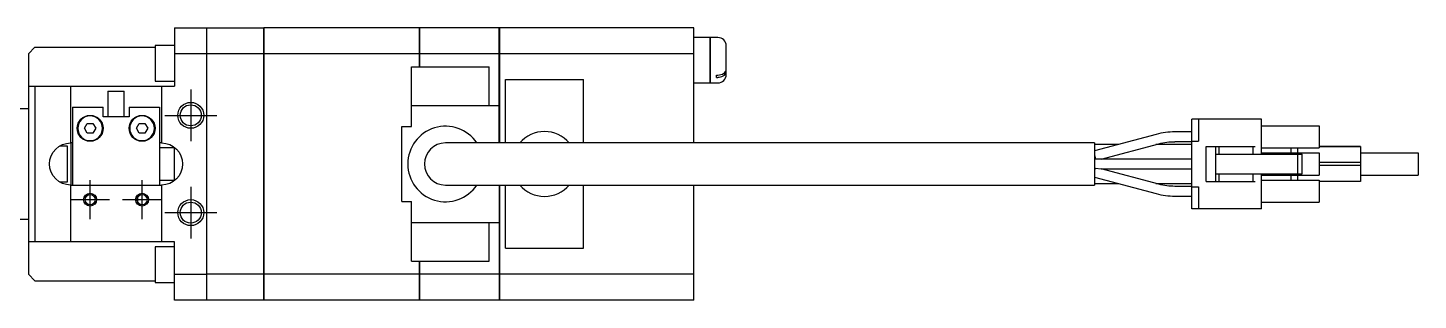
# Model space of a CAD drawing. Extents: x 0 to 1638, y -8 to 1357.
# Drawn here: x 563.9 to 778.1, y 1314.9 to 1356.9 of the extents above; entities that cross this region are included whole.
import ezdxf

# ---------------------------------------------------------------- set-up
doc = ezdxf.new("R2010")
doc.units = 0
doc.header["$LTSCALE"] = 0.5
doc.linetypes.add('CENTER', pattern=[50.8, 31.75, -6.35, 6.35, -6.35])
for name, color, linetype in [('MSM_CENTER', 1, 'CENTER'), ('MSM_CONTINUOUS', 7, 'CONTINUOUS'), ('MSM_NARROW', 5, 'CONTINUOUS')]:
    doc.layers.add(name, color=color, linetype=linetype)

msp = doc.modelspace()

# ---------------------------------------------------------------- linework, layer by layer
at = {"layer": 'MSM_CENTER'}
for p, q in [((588.97, 1347.42), (588.97, 1339.42)), ((584.97, 1343.42), (592.97, 1343.42)), ((573.47, 1327.42), (573.47, 1333.42)), ((581.47, 1327.42), (581.47, 1333.42)), ((588.97, 1332.42), (588.97, 1324.42)), ((570.47, 1330.42), (576.47, 1330.42)), ((578.47, 1330.42), (584.47, 1330.42)), ((584.97, 1328.42), (592.97, 1328.42))]:
    msp.add_line(p, q, dxfattribs=at)
at = {"layer": 'MSM_CONTINUOUS'}
for p, q in [((586.47, 1356.92), (586.47, 1347.92)), ((586.47, 1356.92), (600.17, 1356.92)), ((591.47, 1314.92), (591.47, 1356.92)), ((600.17, 1356.92), (600.17, 1314.92)), ((600.22, 1356.87), (600.17, 1356.87)), ((600.22, 1356.92), (600.22, 1314.92)), ((624.17, 1356.92), (600.22, 1356.92)), ((624.17, 1356.92), (624.17, 1350.92)), ((624.22, 1356.87), (624.17, 1356.87)), ((624.22, 1356.92), (624.22, 1350.92)), ((636.47, 1356.92), (624.22, 1356.92)), ((636.47, 1339.17), (636.47, 1356.92)), ((636.52, 1356.87), (636.47, 1356.87)), ((666.47, 1356.92), (636.52, 1356.92)), ((636.52, 1356.92), (636.52, 1339.17)), ((666.47, 1339.17), (666.47, 1356.92)), ((564.97, 1353.92), (563.97, 1352.92)), ((564.97, 1353.92), (583.47, 1353.92)), ((583.47, 1354.17), (583.47, 1348.67)), ((586.47, 1354.17), (583.47, 1354.17)), ((668.97, 1355.42), (666.47, 1355.42)), ((668.97, 1348.42), (668.97, 1355.42)), ((669.02, 1355.37), (668.97, 1355.37)), ((670.17, 1355.42), (669.02, 1355.42)), ((669.02, 1348.42), (669.02, 1355.42)), ((671.47, 1349.72), (671.47, 1354.12)), ((563.97, 1352.92), (563.97, 1318.92)), ((591.47, 1352.92), (586.47, 1352.92)), ((600.17, 1352.89), (591.47, 1352.89)), ((600.22, 1352.63), (600.17, 1352.63)), ((624.17, 1352.89), (600.22, 1352.89)), ((624.22, 1352.63), (624.17, 1352.63)), ((636.47, 1352.89), (624.22, 1352.89)), ((636.52, 1352.63), (636.47, 1352.63)), ((666.47, 1352.89), (636.52, 1352.89)), ((622.97, 1341.7), (622.97, 1350.92)), ((622.97, 1350.92), (634.97, 1350.92)), ((634.97, 1344.92), (634.97, 1350.92)), ((669.97, 1349.27), (669.97, 1349.63)), ((669.97, 1349.63), (670.17, 1349.63)), ((563.97, 1347.92), (586.47, 1347.92)), ((564.97, 1347.92), (564.97, 1323.92)), ((570.47, 1347.92), (570.47, 1339.17)), ((583.47, 1348.67), (586.47, 1348.67)), ((584.47, 1347.92), (584.47, 1339.17)), ((637.47, 1339.17), (637.47, 1348.92)), ((637.47, 1348.92), (649.47, 1348.92)), ((649.47, 1339.17), (649.47, 1348.92)), ((666.47, 1348.42), (668.97, 1348.42)), ((668.97, 1348.47), (669.02, 1348.47)), ((669.02, 1348.42), (670.17, 1348.42)), ((669.97, 1349.27), (670.17, 1349.27)), ((576.22, 1347.17), (578.72, 1347.17)), ((576.22, 1347.17), (576.22, 1343.17)), ((578.72, 1343.17), (578.72, 1347.17)), ((563.97, 1344.42), (548.77, 1344.42)), ((570.77, 1344.67), (570.77, 1332.67)), ((570.77, 1344.67), (575.47, 1344.67)), ((575.47, 1343.17), (575.47, 1344.67)), ((579.47, 1343.17), (575.47, 1343.17)), ((579.47, 1344.67), (579.47, 1343.17)), ((579.47, 1344.67), (584.17, 1344.67)), ((584.17, 1344.67), (584.17, 1332.67)), ((622.97, 1344.92), (636.47, 1344.92)), ((572.6, 1341.42), (573.04, 1342.17)), ((573.04, 1340.67), (572.6, 1341.42)), ((573.04, 1342.17), (573.9, 1342.17)), ((573.9, 1342.17), (574.34, 1341.42)), ((574.34, 1341.42), (573.9, 1340.67)), ((580.6, 1341.42), (581.04, 1342.17)), ((581.04, 1340.67), (580.6, 1341.42)), ((581.04, 1342.17), (581.9, 1342.17)), ((581.9, 1342.17), (582.34, 1341.42)), ((582.34, 1341.42), (581.9, 1340.67)), ((621.47, 1341.7), (622.97, 1341.7)), ((621.47, 1330.14), (621.47, 1341.7)), ((753.92, 1342.82), (743.22, 1342.82)), ((743.22, 1329.02), (743.22, 1342.82)), ((744.22, 1342.82), (744.22, 1339.42)), ((753.92, 1337.42), (753.92, 1342.82)), ((753.92, 1341.82), (762.82, 1341.82)), ((762.82, 1341.82), (762.82, 1338.42)), ((570.77, 1339.17), (570.47, 1339.17)), ((570.57, 1332.67), (570.57, 1339.17)), ((573.9, 1340.67), (573.04, 1340.67)), ((581.9, 1340.67), (581.04, 1340.67)), ((584.47, 1339.17), (584.17, 1339.17)), ((728.22, 1339.17), (628.22, 1339.17)), ((737.7, 1340.49), (728.22, 1337.94)), ((728.22, 1339.17), (728.22, 1332.67)), ((731.85, 1338.92), (728.22, 1338.92)), ((729.25, 1336.67), (738.09, 1339.04)), ((743.22, 1338.92), (737.64, 1338.92)), ((743.22, 1340.87), (740.59, 1340.87)), ((740.59, 1339.37), (743.22, 1339.37)), ((743.22, 1339.42), (744.22, 1339.42)), ((569.97, 1338.67), (568.74, 1338.67)), ((569.97, 1333.17), (569.97, 1338.67)), ((586.47, 1338.42), (584.17, 1338.42)), ((586.47, 1333.36), (586.47, 1338.48)), ((743.22, 1336.67), (728.22, 1336.67)), ((745.42, 1333.22), (745.42, 1338.62)), ((745.42, 1338.62), (752.97, 1338.62)), ((746.92, 1333.22), (746.92, 1338.62)), ((746.92, 1337.42), (760.22, 1337.42)), ((747.42, 1337.42), (747.42, 1338.62)), ((752.67, 1337.42), (752.67, 1338.62)), ((753.92, 1338.42), (762.82, 1338.42)), ((753.92, 1337.62), (762.82, 1337.62)), ((758.47, 1338.42), (758.47, 1337.62)), ((759.47, 1338.42), (759.47, 1337.62)), ((759.52, 1334.42), (759.52, 1337.42)), ((760.22, 1334.42), (760.22, 1337.42)), ((762.82, 1338.62), (766.12, 1338.62)), ((766.24, 1338.62), (762.82, 1338.62)), ((762.82, 1338.62), (767.92, 1338.62)), ((769.17, 1338.62), (762.82, 1338.62)), ((762.82, 1337.62), (762.82, 1334.22)), ((766.12, 1338.62), (766.42, 1338.62)), ((766.42, 1338.62), (766.24, 1338.62)), ((767.92, 1338.62), (768.22, 1338.62)), ((768.22, 1338.62), (769.17, 1338.62)), ((769.17, 1338.62), (769.17, 1333.22)), ((769.17, 1337.62), (778.07, 1337.62)), ((769.17, 1337.62), (778.07, 1337.62)), ((769.17, 1337.62), (778.07, 1337.62)), ((778.07, 1337.62), (778.07, 1334.22)), ((728.22, 1335.17), (728.31, 1335.17)), ((728.35, 1335.28), (729.25, 1335.17)), ((729.25, 1335.17), (743.22, 1335.17)), ((738.1, 1332.8), (729.25, 1335.17)), ((769.17, 1336.17), (762.82, 1336.17)), ((769.17, 1335.67), (762.82, 1335.67)), ((568.74, 1333.17), (569.97, 1333.17)), ((570.47, 1332.67), (570.47, 1323.92)), ((570.47, 1332.67), (584.47, 1332.67)), ((584.17, 1333.42), (586.47, 1333.42)), ((584.47, 1332.67), (584.47, 1323.92)), ((628.22, 1332.67), (728.22, 1332.67)), ((636.47, 1332.67), (636.47, 1314.92)), ((636.52, 1332.67), (636.52, 1314.92)), ((637.47, 1322.92), (637.47, 1332.67)), ((649.47, 1322.92), (649.47, 1332.67)), ((666.47, 1314.92), (666.47, 1332.67)), ((728.22, 1333.89), (737.71, 1331.35)), ((728.22, 1332.92), (731.85, 1332.92)), ((737.64, 1332.92), (743.22, 1332.92)), ((743.22, 1332.47), (740.59, 1332.47)), ((743.22, 1332.42), (744.22, 1332.42)), ((744.22, 1332.42), (744.22, 1329.02)), ((745.42, 1333.22), (752.97, 1333.22)), ((746.92, 1334.42), (760.22, 1334.42)), ((747.42, 1333.22), (747.42, 1334.42)), ((752.67, 1333.22), (752.67, 1334.42)), ((753.92, 1329.02), (753.92, 1334.42)), ((753.92, 1334.22), (762.82, 1334.22)), ((753.92, 1333.42), (762.82, 1333.42)), ((758.47, 1334.22), (758.47, 1333.42)), ((759.47, 1334.22), (759.47, 1333.42)), ((762.82, 1333.42), (762.82, 1330.02)), ((769.17, 1333.22), (762.82, 1333.22)), ((769.17, 1334.22), (778.07, 1334.22)), ((580.77, 1330.81), (580.77, 1330.12)), ((740.59, 1330.97), (743.22, 1330.97)), ((580.74, 1330.09), (580.77, 1330.12)), ((621.47, 1330.14), (622.97, 1330.14)), ((622.97, 1320.92), (622.97, 1330.14)), ((753.92, 1329.02), (743.22, 1329.02)), ((753.92, 1330.02), (762.82, 1330.02)), ((548.77, 1327.42), (563.97, 1327.42)), ((622.97, 1326.92), (636.47, 1326.92)), ((634.97, 1320.92), (634.97, 1326.92)), ((586.47, 1323.92), (563.97, 1323.92)), ((586.47, 1314.92), (586.47, 1323.92)), ((583.47, 1323.17), (583.47, 1317.67)), ((586.47, 1323.17), (583.47, 1323.17)), ((637.47, 1322.92), (649.47, 1322.92)), ((622.97, 1320.92), (634.97, 1320.92)), ((624.17, 1320.92), (624.17, 1314.92)), ((624.22, 1320.92), (624.22, 1314.92)), ((563.97, 1318.92), (564.97, 1317.92)), ((564.97, 1317.92), (583.47, 1317.92)), ((583.47, 1317.67), (586.47, 1317.67)), ((586.47, 1318.92), (591.47, 1318.92)), ((600.17, 1318.95), (591.47, 1318.95)), ((600.22, 1319.2), (600.17, 1319.2)), ((624.17, 1318.95), (600.22, 1318.95)), ((624.22, 1319.2), (624.17, 1319.2)), ((636.47, 1318.95), (624.22, 1318.95)), ((636.52, 1319.2), (636.47, 1319.2)), ((666.47, 1318.95), (636.52, 1318.95)), ((600.17, 1314.92), (586.47, 1314.92)), ((600.22, 1314.97), (600.17, 1314.97)), ((624.17, 1314.92), (600.22, 1314.92)), ((624.22, 1314.97), (624.17, 1314.97)), ((636.47, 1314.92), (624.22, 1314.92)), ((636.52, 1314.97), (636.47, 1314.97)), ((666.47, 1314.92), (636.52, 1314.92))]:
    msp.add_line(p, q, dxfattribs=at)
for points in [[(728.4, 1336.67, 0), (728.39, 1336.67, 0), (728.39, 1336.68, 0), (728.39, 1336.68, 0), (728.39, 1336.69, 0), (728.39, 1336.69, 0), (728.39, 1336.69, 0), (728.39, 1336.7, 0), (728.39, 1336.7, 0), (728.39, 1336.71, 0), (728.39, 1336.71, 0), (728.39, 1336.72, 0), (728.38, 1336.72, 0), (728.38, 1336.73, 0), (728.38, 1336.73, 0), (728.38, 1336.74, 0), (728.38, 1336.74, 0), (728.38, 1336.75, 0), (728.38, 1336.75, 0), (728.38, 1336.76, 0), (728.38, 1336.76, 0), (728.38, 1336.77, 0), (728.38, 1336.77, 0), (728.37, 1336.78, 0), (728.37, 1336.78, 0), (728.37, 1336.79, 0), (728.37, 1336.79, 0), (728.37, 1336.8, 0), (728.37, 1336.8, 0), (728.37, 1336.81, 0), (728.37, 1336.81, 0), (728.37, 1336.82, 0), (728.36, 1336.82, 0), (728.36, 1336.83, 0), (728.36, 1336.83, 0), (728.36, 1336.84, 0), (728.36, 1336.84, 0), (728.36, 1336.85, 0), (728.36, 1336.86, 0), (728.36, 1336.86, 0), (728.35, 1336.87, 0), (728.35, 1336.87, 0), (728.35, 1336.88, 0), (728.35, 1336.88, 0), (728.35, 1336.89, 0), (728.35, 1336.89, 0), (728.35, 1336.9, 0), (728.35, 1336.9, 0), (728.34, 1336.91, 0), (728.34, 1336.92, 0), (728.34, 1336.92, 0), (728.34, 1336.93, 0), (728.34, 1336.93, 0), (728.34, 1336.94, 0), (728.34, 1336.94, 0), (728.33, 1336.95, 0), (728.33, 1336.96, 0), (728.33, 1336.96, 0), (728.33, 1336.97, 0), (728.33, 1336.97, 0), (728.33, 1336.98, 0), (728.33, 1336.98, 0), (728.33, 1336.99, 0), (728.32, 1337, 0), (728.32, 1337, 0), (728.32, 1337.01, 0), (728.32, 1337.01, 0), (728.32, 1337.02, 0), (728.32, 1337.03, 0), (728.31, 1337.03, 0), (728.31, 1337.04, 0), (728.31, 1337.04, 0), (728.31, 1337.05, 0), (728.31, 1337.05, 0), (728.31, 1337.06, 0), (728.3, 1337.07, 0), (728.3, 1337.07, 0), (728.3, 1337.08, 0), (728.3, 1337.08, 0), (728.3, 1337.09, 0), (728.3, 1337.1, 0), (728.3, 1337.1, 0), (728.29, 1337.11, 0), (728.29, 1337.11, 0), (728.29, 1337.12, 0), (728.29, 1337.13, 0), (728.29, 1337.13, 0), (728.29, 1337.14, 0), (728.28, 1337.14, 0), (728.28, 1337.15, 0), (728.28, 1337.16, 0), (728.28, 1337.16, 0), (728.28, 1337.17, 0), (728.28, 1337.17, 0), (728.28, 1337.18, 0), (728.27, 1337.19, 0), (728.27, 1337.19, 0), (728.27, 1337.2, 0), (728.27, 1337.2, 0), (728.27, 1337.21, 0), (728.27, 1337.22, 0), (728.26, 1337.22, 0), (728.26, 1337.23, 0), (728.26, 1337.23, 0), (728.26, 1337.24, 0), (728.26, 1337.25, 0), (728.26, 1337.25, 0), (728.25, 1337.26, 0), (728.25, 1337.26, 0), (728.25, 1337.27, 0), (728.25, 1337.28, 0), (728.25, 1337.28, 0), (728.25, 1337.29, 0), (728.25, 1337.29, 0), (728.24, 1337.3, 0), (728.24, 1337.31, 0), (728.24, 1337.31, 0), (728.24, 1337.32, 0), (728.24, 1337.32, 0), (728.24, 1337.33, 0), (728.23, 1337.34, 0), (728.23, 1337.34, 0), (728.23, 1337.35, 0), (728.23, 1337.35, 0), (728.23, 1337.36, 0), (728.23, 1337.36, 0), (728.22, 1337.37, 0), (728.22, 1337.38, 0), (728.22, 1337.38, 0)], [(728.22, 1336.95, 0), (728.22, 1336.95, 0), (728.22, 1336.95, 0), (728.22, 1336.95, 0), (728.22, 1336.94, 0), (728.22, 1336.94, 0), (728.22, 1336.94, 0), (728.23, 1336.94, 0), (728.23, 1336.93, 0), (728.23, 1336.93, 0), (728.23, 1336.93, 0), (728.23, 1336.93, 0), (728.23, 1336.93, 0), (728.23, 1336.92, 0), (728.23, 1336.92, 0), (728.23, 1336.92, 0), (728.23, 1336.92, 0), (728.23, 1336.91, 0), (728.23, 1336.91, 0), (728.23, 1336.91, 0), (728.23, 1336.91, 0), (728.24, 1336.9, 0), (728.24, 1336.9, 0), (728.24, 1336.9, 0), (728.24, 1336.9, 0), (728.24, 1336.89, 0), (728.24, 1336.89, 0), (728.24, 1336.89, 0), (728.24, 1336.89, 0), (728.24, 1336.88, 0), (728.24, 1336.88, 0), (728.24, 1336.88, 0), (728.24, 1336.88, 0), (728.24, 1336.87, 0), (728.24, 1336.87, 0), (728.25, 1336.87, 0), (728.25, 1336.87, 0), (728.25, 1336.86, 0), (728.25, 1336.86, 0), (728.25, 1336.86, 0), (728.25, 1336.86, 0), (728.25, 1336.85, 0), (728.25, 1336.85, 0), (728.25, 1336.85, 0), (728.25, 1336.85, 0), (728.25, 1336.85, 0), (728.25, 1336.84, 0), (728.25, 1336.84, 0), (728.25, 1336.84, 0), (728.25, 1336.84, 0), (728.26, 1336.83, 0), (728.26, 1336.83, 0), (728.26, 1336.83, 0), (728.26, 1336.83, 0), (728.26, 1336.82, 0), (728.26, 1336.82, 0), (728.26, 1336.82, 0), (728.26, 1336.82, 0), (728.26, 1336.82, 0), (728.26, 1336.81, 0), (728.26, 1336.81, 0), (728.26, 1336.81, 0), (728.26, 1336.81, 0), (728.26, 1336.8, 0), (728.27, 1336.8, 0), (728.27, 1336.8, 0), (728.27, 1336.8, 0), (728.27, 1336.79, 0), (728.27, 1336.79, 0), (728.27, 1336.79, 0), (728.27, 1336.79, 0), (728.27, 1336.79, 0), (728.27, 1336.78, 0), (728.27, 1336.78, 0), (728.27, 1336.78, 0), (728.27, 1336.78, 0), (728.27, 1336.77, 0), (728.27, 1336.77, 0), (728.28, 1336.77, 0), (728.28, 1336.77, 0), (728.28, 1336.77, 0), (728.28, 1336.76, 0), (728.28, 1336.76, 0), (728.28, 1336.76, 0), (728.28, 1336.76, 0), (728.28, 1336.76, 0), (728.28, 1336.75, 0), (728.28, 1336.75, 0), (728.28, 1336.75, 0), (728.28, 1336.75, 0), (728.28, 1336.74, 0), (728.28, 1336.74, 0), (728.29, 1336.74, 0), (728.29, 1336.74, 0), (728.29, 1336.74, 0), (728.29, 1336.73, 0), (728.29, 1336.73, 0), (728.29, 1336.73, 0), (728.29, 1336.73, 0), (728.29, 1336.73, 0), (728.29, 1336.72, 0), (728.29, 1336.72, 0), (728.29, 1336.72, 0), (728.29, 1336.72, 0), (728.29, 1336.72, 0), (728.29, 1336.71, 0), (728.29, 1336.71, 0), (728.3, 1336.71, 0), (728.3, 1336.71, 0), (728.3, 1336.71, 0), (728.3, 1336.7, 0), (728.3, 1336.7, 0), (728.3, 1336.7, 0), (728.3, 1336.7, 0), (728.3, 1336.7, 0), (728.3, 1336.69, 0), (728.3, 1336.69, 0), (728.3, 1336.69, 0), (728.3, 1336.69, 0), (728.3, 1336.69, 0), (728.3, 1336.68, 0), (728.3, 1336.68, 0), (728.31, 1336.68, 0), (728.31, 1336.68, 0), (728.31, 1336.68, 0), (728.31, 1336.67, 0), (728.31, 1336.67, 0), (728.31, 1336.67, 0), (728.31, 1336.67, 0)], [(728.22, 1334.87, 0), (728.22, 1334.87, 0), (728.22, 1334.88, 0), (728.22, 1334.88, 0), (728.22, 1334.89, 0), (728.23, 1334.89, 0), (728.23, 1334.89, 0), (728.23, 1334.9, 0), (728.23, 1334.9, 0), (728.23, 1334.91, 0), (728.23, 1334.91, 0), (728.23, 1334.91, 0), (728.23, 1334.92, 0), (728.23, 1334.92, 0), (728.24, 1334.92, 0), (728.24, 1334.93, 0), (728.24, 1334.93, 0), (728.24, 1334.94, 0), (728.24, 1334.94, 0), (728.24, 1334.94, 0), (728.24, 1334.95, 0), (728.24, 1334.95, 0), (728.25, 1334.96, 0), (728.25, 1334.96, 0), (728.25, 1334.96, 0), (728.25, 1334.97, 0), (728.25, 1334.97, 0), (728.25, 1334.97, 0), (728.25, 1334.98, 0), (728.25, 1334.98, 0), (728.25, 1334.99, 0), (728.25, 1334.99, 0), (728.26, 1334.99, 0), (728.26, 1335, 0), (728.26, 1335, 0), (728.26, 1335, 0), (728.26, 1335.01, 0), (728.26, 1335.01, 0), (728.26, 1335.01, 0), (728.26, 1335.02, 0), (728.26, 1335.02, 0), (728.27, 1335.03, 0), (728.27, 1335.03, 0), (728.27, 1335.03, 0), (728.27, 1335.04, 0), (728.27, 1335.04, 0), (728.27, 1335.04, 0), (728.27, 1335.05, 0), (728.27, 1335.05, 0), (728.27, 1335.05, 0), (728.28, 1335.06, 0), (728.28, 1335.06, 0), (728.28, 1335.06, 0), (728.28, 1335.07, 0), (728.28, 1335.07, 0), (728.28, 1335.07, 0), (728.28, 1335.08, 0), (728.28, 1335.08, 0), (728.28, 1335.08, 0), (728.29, 1335.09, 0), (728.29, 1335.09, 0), (728.29, 1335.09, 0), (728.29, 1335.1, 0), (728.29, 1335.1, 0), (728.29, 1335.1, 0), (728.29, 1335.11, 0), (728.29, 1335.11, 0), (728.29, 1335.11, 0), (728.3, 1335.12, 0), (728.3, 1335.12, 0), (728.3, 1335.12, 0), (728.3, 1335.13, 0), (728.3, 1335.13, 0), (728.3, 1335.13, 0), (728.3, 1335.14, 0), (728.3, 1335.14, 0), (728.3, 1335.14, 0), (728.3, 1335.15, 0), (728.31, 1335.15, 0), (728.31, 1335.15, 0), (728.31, 1335.16, 0), (728.31, 1335.16, 0), (728.31, 1335.16, 0), (728.31, 1335.16, 0), (728.31, 1335.17, 0), (728.31, 1335.17, 0), (728.31, 1335.17, 0), (728.32, 1335.18, 0), (728.32, 1335.18, 0), (728.32, 1335.18, 0), (728.32, 1335.19, 0), (728.32, 1335.19, 0), (728.32, 1335.19, 0), (728.32, 1335.19, 0), (728.32, 1335.2, 0), (728.32, 1335.2, 0), (728.32, 1335.2, 0), (728.33, 1335.21, 0), (728.33, 1335.21, 0), (728.33, 1335.21, 0), (728.33, 1335.21, 0), (728.33, 1335.22, 0), (728.33, 1335.22, 0), (728.33, 1335.22, 0), (728.33, 1335.22, 0), (728.33, 1335.23, 0), (728.33, 1335.23, 0), (728.34, 1335.23, 0), (728.34, 1335.23, 0), (728.34, 1335.24, 0), (728.34, 1335.24, 0), (728.34, 1335.24, 0), (728.34, 1335.24, 0), (728.34, 1335.25, 0), (728.34, 1335.25, 0), (728.34, 1335.25, 0), (728.34, 1335.25, 0), (728.34, 1335.26, 0), (728.35, 1335.26, 0), (728.35, 1335.26, 0), (728.35, 1335.26, 0), (728.35, 1335.27, 0), (728.35, 1335.27, 0), (728.35, 1335.27, 0), (728.35, 1335.27, 0), (728.35, 1335.28, 0), (728.35, 1335.28, 0), (728.35, 1335.28, 0), (728.35, 1335.28, 0)]]:
    msp.add_polyline3d(points, dxfattribs=at)
for centre, radius in [((573.47, 1341.42), 2), ((581.47, 1341.42), 2), ((588.97, 1343.42), 1.62), ((573.47, 1330.42), 0.783), ((581.47, 1330.42), 0.783), ((588.97, 1328.42), 1.62)]:
    msp.add_circle(centre, radius, dxfattribs=at)
at = {"layer": 'MSM_CONTINUOUS', "extrusion": (0, 0, -1)}
for centre in [(-573.47, 1341.42), (-581.47, 1341.42)]:
    msp.add_circle(centre, 1.9, dxfattribs=at)
at = {"layer": 'MSM_CONTINUOUS'}
for centre, radius, start, end in [((670.17, 1354.12), 1.3, 0, 90), ((670.19, 1351.24), 1.61, 269.2584, 304.7863), ((670.17, 1349.72), 1.3, 270, 360), ((670.19, 1350.94), 1.66, 269.4455, 299.7231), ((670.58, 1350.27), 0.891, 298.7486, 355.0367), ((670.66, 1350.59), 0.809, 303.6126, 357.2927), ((628.22, 1335.92), 5.82, 33.9465, 326.0534), ((643.47, 1335.92), 5, 40.5416, 139.4584), ((628.22, 1335.92), 3.25, 90, 270), ((740.59, 1329.72), 11.15, 89.9911, 105.0006), ((643.47, 1335.92), 5, 220.5416, 319.4584), ((740.58, 1342.08), 11.11, 255, 270.006)]:
    msp.add_arc(centre, radius, start, end, dxfattribs=at)
at = {"layer": 'MSM_CONTINUOUS', "extrusion": (0, 0, -1)}
for centre, radius, start, end in [((-570.47, 1335.92), 3.25, 270, 90), ((-584.47, 1335.92), 3.25, 90, 270), ((-740.59, 1329.71), 9.65, 75.0035, 90.008), ((-740.58, 1342.08), 9.61, 269.9909, 285.0002)]:
    msp.add_arc(centre, radius, start, end, dxfattribs=at)
at = {"layer": 'MSM_NARROW'}
for centre, radius in [((588.97, 1343.42), 2), ((573.47, 1330.42), 1), ((581.47, 1330.42), 1), ((588.97, 1328.42), 2)]:
    msp.add_circle(centre, radius, dxfattribs=at)

doc.saveas('drawing.dxf')
